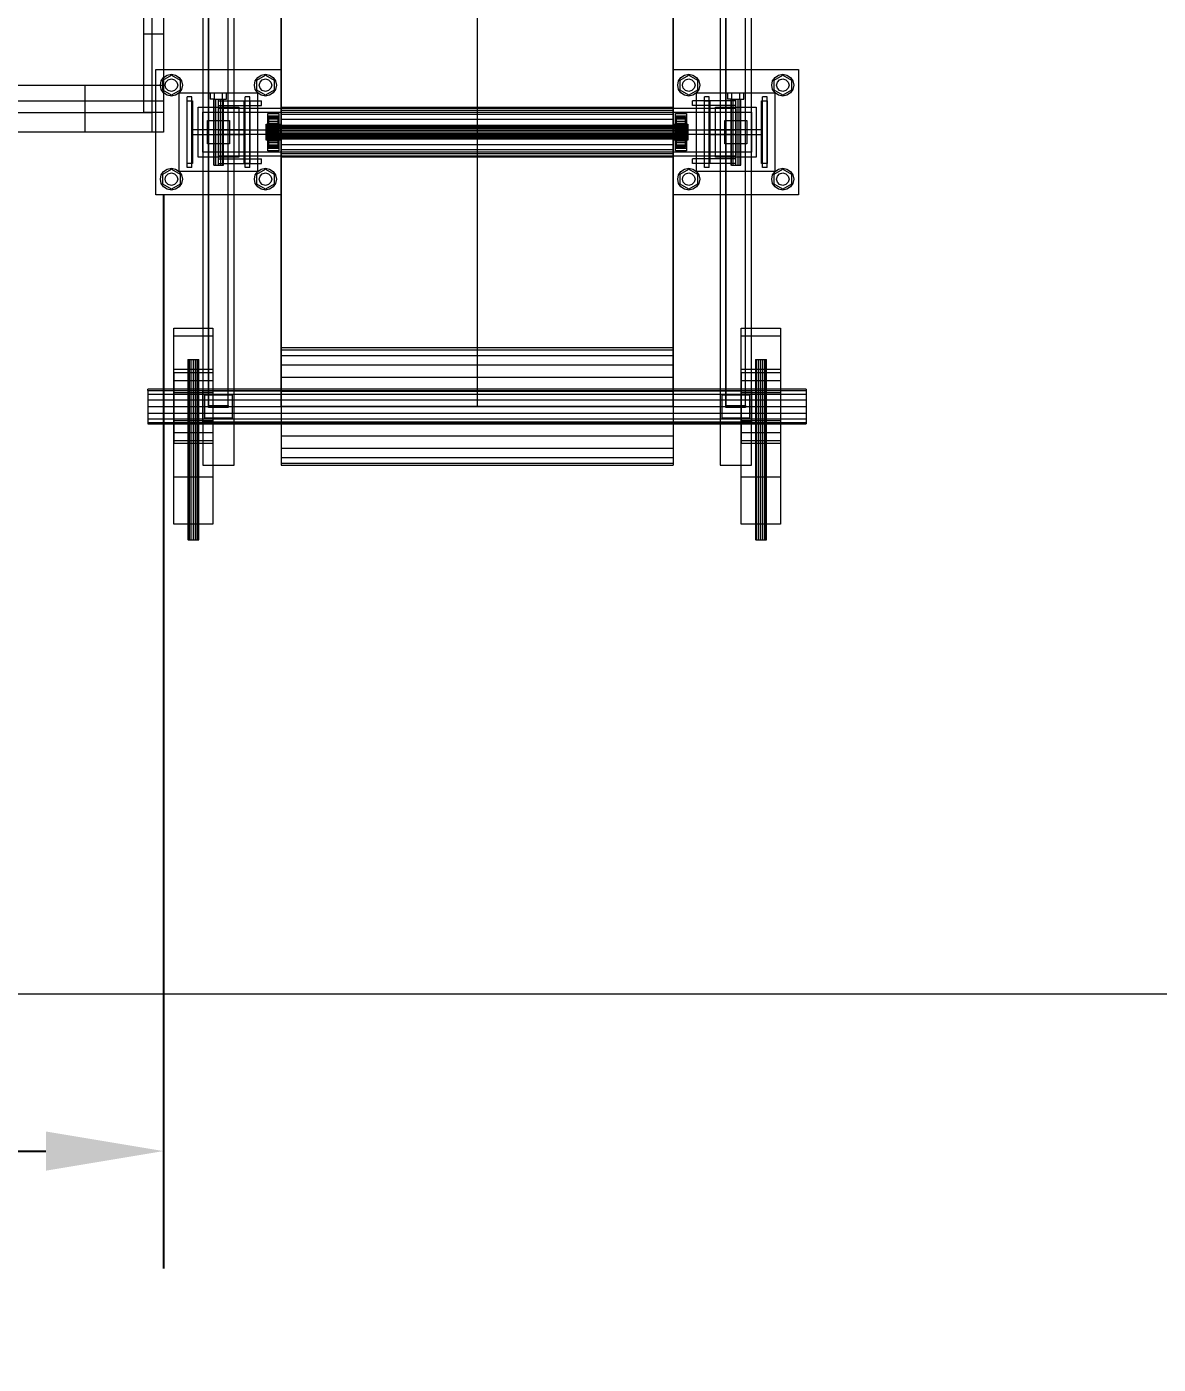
# Model space of a CAD drawing. Header units: millimetres. Extents: x -191664 to 191490, y -197311 to 10263.
# Drawn here: x 57543 to 58986, y -20972 to -19266 of the extents above; entities that cross this region are included whole.
import ezdxf

# ---------------------------------------------------------------- set-up
doc = ezdxf.new("R2010")
doc.units = ezdxf.units.MM
for name, color, linetype, lineweight in [('ACCESOS_PROPUESTOS', 30, 'Continuous', 0), ('COTAS_INSTALACION_P', 30, 'Continuous', 0), ('COTAS_O', 1, 'Continuous', 0), ('superior_C04', 7, 'Continuous', 0), ('superior_secador', 7, 'Continuous', 0)]:
    doc.layers.add(name, color=color, linetype=linetype, lineweight=lineweight)
doc.dimstyles.new('PLANTA_100', dxfattribs={"dimtxt": 250, "dimasz": 150, "dimexe": 150, "dimexo": 80, "dimgap": 100, "dimtad": 1, "dimtih": 1, "dimtoh": 1, "dimdec": 1, "dimdsep": 46, "dimcen": 0.09, "dimclrd": 1, "dimclre": 1, "dimclrt": 1, "dimadec": 0, "dimazin": 0, "dimtfac": 1, "dimtdec": 4, "dimtofl": 0, "dimtmove": 0, "dimatfit": 3, "dimfxl": 1, "dimtolj": 1, "dimtzin": 0, "dimarcsym": 0})

# ---------------------------------------------------------------- blocks, each defined once
blk = doc.blocks.new('*D5')
at = {"layer": 'COTAS_INSTALACION_P', "color": 1, "lineweight": -2, "transparency": 16777216}
for p, q in [((-1000, -18080), (-1000, -25850)), ((60117.1, -18080), (60117.1, -25850)), ((-850, -25700), (59967.1, -25700))]:
    blk.add_line(p, q, dxfattribs=at)
at = {"layer": 'COTAS_INSTALACION_P', "color": 1, "transparency": 16777216}
for points in [[(-850, -25675), (-850, -25725), (-1000, -25700)], [(59967.1, -25675), (59967.1, -25725), (60117.1, -25700)]]:
    blk.add_solid(points, dxfattribs=at)
at = {"layer": 'Defpoints', "color": 0, "transparency": 16777216}
for p in [(-1000, -18000), (60117.1, -18000), (60117.1, -25700)]:
    blk.add_point(p, dxfattribs=at)
blk = doc.blocks.new('*D39')
at = {"layer": 'COTAS_O', "color": 1, "lineweight": -2, "transparency": 16777216}
for p, q in [((37717.1, -19480), (37717.1, -20850)), ((57717.1, -19480), (57717.1, -20850)), ((37867.1, -20700), (57567.1, -20700))]:
    blk.add_line(p, q, dxfattribs=at)
at = {"layer": 'COTAS_O', "color": 1, "transparency": 16777216}
for points in [[(37867.1, -20675), (37867.1, -20725), (37717.1, -20700)], [(57567.1, -20675), (57567.1, -20725), (57717.1, -20700)]]:
    blk.add_solid(points, dxfattribs=at)
at = {"layer": 'Defpoints', "color": 0, "transparency": 16777216}
for p in [(37717.1, -19400), (57717.1, -19400), (57717.1, -20700)]:
    blk.add_point(p, dxfattribs=at)

msp = doc.modelspace()

# ---------------------------------------------------------------- linework, layer by layer
at = {"layer": 'ACCESOS_PROPUESTOS'}
msp.add_line((60117.12, -20500), (-1000, -20500), dxfattribs=at)
at = {"layer": 'superior_C04', "color": 251, "true_color": 0x586d65}
for p, q in [((57867.12, -19750), (57867.12, -15400)), ((58367.12, -15400), (58367.12, -19750)), ((58367.12, -19750), (57867.12, -19750))]:
    msp.add_line(p, q, dxfattribs=at)
at = {"layer": 'superior_C04', "color": 139, "true_color": 0x345e4e}
for p, q in [((57867.12, -18420), (57867.12, -19400)), ((58117.12, -18420), (58117.12, -19400)), ((58367.12, -19400), (58367.12, -18420)), ((58117.12, -19400), (57867.12, -19400)), ((57867.12, -19400), (57867.12, -19750)), ((58367.12, -19400), (58117.12, -19400)), ((58117.12, -19400), (58117.12, -19750)), ((58367.12, -19750), (58367.12, -19400)), ((57867.12, -19750), (58117.12, -19750)), ((58117.12, -19750), (58367.12, -19750))]:
    msp.add_line(p, q, dxfattribs=at)
at = {"layer": 'superior_C04', "color": 139, "true_color": 0x354b57}
for p, q in [((57774.62, -19748.88), (57774.62, -18548.88)), ((57799.62, -19748.88), (57799.62, -18548.88)), ((58434.62, -19748.88), (58434.62, -18548.88)), ((58459.62, -19748.88), (58459.62, -18548.88)), ((57767.12, -18550), (57767.12, -19750)), ((57774.62, -18551.12), (57774.62, -19751.12)), ((57799.62, -19751.12), (57799.62, -18551.12)), ((57807.12, -19750), (57807.12, -18550)), ((58427.12, -18550), (58427.12, -19750)), ((58434.62, -18551.12), (58434.62, -19751.12)), ((58459.62, -19751.12), (58459.62, -18551.12)), ((58467.12, -19750), (58467.12, -18550)), ((57747.12, -19440), (57747.12, -19360)), ((57747.12, -19360), (57754.12, -19360)), ((57754.12, -19360), (57754.12, -19440)), ((57761.12, -19432), (57761.12, -19368)), ((57761.12, -19368), (57813.12, -19368)), ((57813.12, -19368), (57813.12, -19432)), ((57820.12, -19440), (57820.12, -19360)), ((57820.12, -19360), (57827.12, -19360)), ((57827.12, -19360), (57827.12, -19440)), ((58407.12, -19440), (58407.12, -19360)), ((58407.12, -19360), (58414.12, -19360)), ((58414.12, -19360), (58414.12, -19440)), ((58421.12, -19432), (58421.12, -19368)), ((58421.12, -19368), (58473.12, -19368)), ((58473.12, -19368), (58473.12, -19432)), ((58480.12, -19440), (58480.12, -19360)), ((58480.12, -19360), (58487.12, -19360)), ((58487.12, -19360), (58487.12, -19440)), ((57767.12, -19425.4), (57767.12, -19374.6)), ((57767.12, -19374.6), (58467.12, -19374.6)), ((57773.12, -19415), (57773.12, -19385)), ((57773.12, -19385), (57801.12, -19385)), ((57787.12, -19370), (57787.12, -19430)), ((58447.12, -19370), (57787.12, -19370)), ((57801.12, -19385), (57801.12, -19415)), ((57850.12, -19424), (57850.12, -19376)), ((57850.12, -19376), (57864.12, -19376)), ((57850.12, -19389), (57850.12, -19379)), ((57850.12, -19379), (57864.12, -19379)), ((57864.12, -19376), (57864.12, -19424)), ((57864.12, -19379), (57864.12, -19389)), ((58370.12, -19424), (58370.12, -19376)), ((58370.12, -19376), (58384.12, -19376)), ((58370.12, -19389), (58370.12, -19379)), ((58370.12, -19379), (58384.12, -19379)), ((58384.12, -19376), (58384.12, -19424)), ((58384.12, -19379), (58384.12, -19389)), ((58433.12, -19415), (58433.12, -19385)), ((58433.12, -19385), (58461.12, -19385)), ((58447.12, -19370), (58447.12, -19430)), ((58461.12, -19385), (58461.12, -19415)), ((58467.12, -19374.6), (58467.12, -19425.4)), ((57754.12, -19403.5), (57754.12, -19396.5)), ((57754.12, -19396.5), (57820.12, -19396.5)), ((57787.12, -19397.5), (57787.12, -19402.5)), ((58447.12, -19397.5), (57787.12, -19397.5)), ((57787.12, -19402.5), (58447.12, -19402.5)), ((57820.12, -19396.5), (57820.12, -19403.5)), ((57848.12, -19390), (57866.12, -19390)), ((57848.12, -19410), (57848.12, -19390)), ((57864.12, -19389), (57850.12, -19389)), ((57866.12, -19390), (57866.12, -19410)), ((58368.12, -19390), (58386.12, -19390)), ((58368.12, -19410), (58368.12, -19390)), ((58384.12, -19389), (58370.12, -19389)), ((58386.12, -19390), (58386.12, -19410)), ((58414.12, -19403.5), (58414.12, -19396.5)), ((58414.12, -19396.5), (58480.12, -19396.5)), ((58447.12, -19397.5), (58447.12, -19402.5)), ((58480.12, -19396.5), (58480.12, -19403.5)), ((57820.12, -19403.5), (57754.12, -19403.5)), ((57801.12, -19415), (57773.12, -19415)), ((57866.12, -19410), (57848.12, -19410)), ((57850.12, -19421), (57850.12, -19411)), ((57850.12, -19411), (57864.12, -19411)), ((57864.12, -19411), (57864.12, -19421)), ((58386.12, -19410), (58368.12, -19410)), ((58370.12, -19421), (58370.12, -19411)), ((58370.12, -19411), (58384.12, -19411)), ((58384.12, -19411), (58384.12, -19421)), ((58480.12, -19403.5), (58414.12, -19403.5)), ((58461.12, -19415), (58433.12, -19415)), ((57813.12, -19432), (57761.12, -19432)), ((58467.12, -19425.4), (57767.12, -19425.4)), ((57787.12, -19430), (58447.12, -19430)), ((57864.12, -19421), (57850.12, -19421)), ((57864.12, -19424), (57850.12, -19424)), ((58384.12, -19421), (58370.12, -19421)), ((58384.12, -19424), (58370.12, -19424)), ((58473.12, -19432), (58421.12, -19432)), ((57754.12, -19440), (57747.12, -19440)), ((57827.12, -19440), (57820.12, -19440)), ((58414.12, -19440), (58407.12, -19440)), ((58487.12, -19440), (58480.12, -19440)), ((57767.12, -19770), (57767.12, -19730)), ((57767.12, -19730), (58467.12, -19730)), ((57769.62, -19735), (57804.62, -19735)), ((57769.62, -19765), (57769.62, -19735)), ((57804.62, -19735), (57804.62, -19765)), ((58429.62, -19735), (58464.62, -19735)), ((58429.62, -19765), (58429.62, -19735)), ((58464.62, -19735), (58464.62, -19765)), ((58467.12, -19730), (58467.12, -19770)), ((57767.12, -19750), (57807.12, -19750)), ((57767.12, -19750), (57767.12, -19825)), ((57774.62, -19751.12), (57774.62, -19748.88)), ((57774.62, -19748.88), (57799.62, -19748.88)), ((57799.62, -19751.12), (57774.62, -19751.12)), ((57799.62, -19748.88), (57799.62, -19751.12)), ((57807.12, -19825), (57807.12, -19750)), ((58427.12, -19750), (58467.12, -19750)), ((58427.12, -19750), (58427.12, -19825)), ((58434.62, -19751.12), (58434.62, -19748.88)), ((58434.62, -19748.88), (58459.62, -19748.88)), ((58459.62, -19751.12), (58434.62, -19751.12)), ((58459.62, -19748.88), (58459.62, -19751.12)), ((58467.12, -19825), (58467.12, -19750)), ((58467.12, -19770), (57767.12, -19770)), ((57804.62, -19765), (57769.62, -19765)), ((58464.62, -19765), (58429.62, -19765)), ((57767.12, -19825), (57807.12, -19825)), ((58427.12, -19825), (58467.12, -19825))]:
    msp.add_line(p, q, dxfattribs=at)
at = {"layer": 'superior_C04', "color": 251, "true_color": 0x4e626d}
for p, q in [((57707.12, -19480), (57707.12, -19320)), ((57707.12, -19320), (57867.12, -19320)), ((57867.12, -19320), (57867.12, -19480)), ((58367.12, -19480), (58367.12, -19320)), ((58367.12, -19320), (58527.12, -19320)), ((58527.12, -19320), (58527.12, -19480)), ((57737.12, -19450), (57737.12, -19350)), ((57737.12, -19350), (57837.12, -19350)), ((57837.12, -19350), (57837.12, -19450)), ((58397.12, -19450), (58397.12, -19350)), ((58397.12, -19350), (58497.12, -19350)), ((58497.12, -19350), (58497.12, -19450)), ((57747.12, -19445), (57747.12, -19355)), ((57753.12, -19355), (57747.12, -19355)), ((57753.12, -19445), (57753.12, -19355)), ((57787.12, -19360), (57842.12, -19360)), ((57787.12, -19366), (57787.12, -19360)), ((57787.12, -19366), (57842.12, -19366)), ((57821.12, -19445), (57821.12, -19355)), ((57827.12, -19355), (57821.12, -19355)), ((57827.12, -19445), (57827.12, -19355)), ((57842.12, -19366), (57842.12, -19360)), ((58447.12, -19360), (58392.12, -19360)), ((58392.12, -19366), (58392.12, -19360)), ((58447.12, -19366), (58392.12, -19366)), ((58407.12, -19445), (58407.12, -19355)), ((58413.12, -19355), (58407.12, -19355)), ((58413.12, -19445), (58413.12, -19355)), ((58447.12, -19366), (58447.12, -19360)), ((58481.12, -19445), (58481.12, -19355)), ((58487.12, -19355), (58481.12, -19355)), ((58487.12, -19445), (58487.12, -19355)), ((57787.12, -19434), (57842.12, -19434)), ((57787.12, -19440), (57787.12, -19434)), ((57842.12, -19440), (57842.12, -19434)), ((58447.12, -19434), (58392.12, -19434)), ((58392.12, -19440), (58392.12, -19434)), ((58447.12, -19440), (58447.12, -19434)), ((57837.12, -19450), (57737.12, -19450)), ((57753.12, -19445), (57747.12, -19445)), ((57787.12, -19440), (57842.12, -19440)), ((57827.12, -19445), (57821.12, -19445)), ((58447.12, -19440), (58392.12, -19440)), ((58497.12, -19450), (58397.12, -19450)), ((58413.12, -19445), (58407.12, -19445)), ((58487.12, -19445), (58481.12, -19445)), ((57867.12, -19480), (57707.12, -19480)), ((58527.12, -19480), (58367.12, -19480))]:
    msp.add_line(p, q, dxfattribs=at)
at = {"layer": 'superior_C04', "color": 9, "true_color": 0xaebcc4}
for p, q in [((57713.12, -19340), (57714.18, -19334.64)), ((57714.18, -19334.64), (57717.22, -19330.1)), ((57716.03, -19333.6), (57727.12, -19327.2)), ((57716.03, -19346.4), (57716.03, -19333.6)), ((57717.22, -19330.1), (57721.76, -19327.07)), ((57720.19, -19336), (57723.12, -19333.07)), ((57721.76, -19327.07), (57727.12, -19326)), ((57723.12, -19333.07), (57727.12, -19332)), ((57727.12, -19326), (57732.47, -19327.07)), ((57727.12, -19327.2), (57738.2, -19333.6)), ((57727.12, -19332), (57731.12, -19333.07)), ((57731.12, -19333.07), (57734.04, -19336)), ((57732.47, -19327.07), (57737.02, -19330.1)), ((57737.02, -19330.1), (57740.05, -19334.64)), ((57738.2, -19333.6), (57738.2, -19346.4)), ((57740.05, -19334.64), (57741.12, -19340)), ((57833.12, -19340), (57834.18, -19334.64)), ((57834.18, -19334.64), (57837.22, -19330.1)), ((57836.03, -19333.6), (57847.12, -19327.2)), ((57836.03, -19346.4), (57836.03, -19333.6)), ((57837.22, -19330.1), (57841.76, -19327.07)), ((57840.19, -19336), (57843.12, -19333.07)), ((57841.76, -19327.07), (57847.12, -19326)), ((57843.12, -19333.07), (57847.12, -19332)), ((57847.12, -19326), (57852.47, -19327.07)), ((57847.12, -19327.2), (57858.2, -19333.6)), ((57847.12, -19332), (57851.12, -19333.07)), ((57851.12, -19333.07), (57854.04, -19336)), ((57852.47, -19327.07), (57857.02, -19330.1)), ((57857.02, -19330.1), (57860.05, -19334.64)), ((57858.2, -19333.6), (57858.2, -19346.4)), ((57860.05, -19334.64), (57861.12, -19340)), ((58373.12, -19340), (58374.18, -19334.64)), ((58374.18, -19334.64), (58377.22, -19330.1)), ((58376.03, -19333.6), (58387.12, -19327.2)), ((58376.03, -19346.4), (58376.03, -19333.6)), ((58377.22, -19330.1), (58381.76, -19327.07)), ((58380.19, -19336), (58383.12, -19333.07)), ((58381.76, -19327.07), (58387.12, -19326)), ((58383.12, -19333.07), (58387.12, -19332)), ((58387.12, -19326), (58392.47, -19327.07)), ((58387.12, -19327.2), (58398.2, -19333.6)), ((58387.12, -19332), (58391.12, -19333.07)), ((58391.12, -19333.07), (58394.04, -19336)), ((58392.47, -19327.07), (58397.02, -19330.1)), ((58397.02, -19330.1), (58400.05, -19334.64)), ((58398.2, -19333.6), (58398.2, -19346.4)), ((58400.05, -19334.64), (58401.12, -19340)), ((58493.12, -19340), (58494.18, -19334.64)), ((58494.18, -19334.64), (58497.22, -19330.1)), ((58496.03, -19333.6), (58507.12, -19327.2)), ((58496.03, -19346.4), (58496.03, -19333.6)), ((58497.22, -19330.1), (58501.76, -19327.07)), ((58500.19, -19336), (58503.12, -19333.07)), ((58501.76, -19327.07), (58507.12, -19326)), ((58503.12, -19333.07), (58507.12, -19332)), ((58507.12, -19326), (58512.47, -19327.07)), ((58507.12, -19327.2), (58518.2, -19333.6)), ((58507.12, -19332), (58511.12, -19333.07)), ((58511.12, -19333.07), (58514.04, -19336)), ((58512.47, -19327.07), (58517.02, -19330.1)), ((58517.02, -19330.1), (58520.05, -19334.64)), ((58518.2, -19333.6), (58518.2, -19346.4)), ((58520.05, -19334.64), (58521.12, -19340)), ((57714.18, -19345.36), (57713.12, -19340)), ((57717.22, -19349.9), (57714.18, -19345.36)), ((57727.12, -19352.8), (57716.03, -19346.4)), ((57721.76, -19352.93), (57717.22, -19349.9)), ((57719.12, -19340), (57720.19, -19336)), ((57720.19, -19344), (57719.12, -19340)), ((57723.12, -19346.93), (57720.19, -19344)), ((57727.12, -19348), (57723.12, -19346.93)), ((57738.2, -19346.4), (57727.12, -19352.8)), ((57731.12, -19346.93), (57727.12, -19348)), ((57734.04, -19344), (57731.12, -19346.93)), ((57737.02, -19349.9), (57732.47, -19352.93)), ((57734.04, -19336), (57735.12, -19340)), ((57735.12, -19340), (57734.04, -19344)), ((57740.05, -19345.36), (57737.02, -19349.9)), ((57741.12, -19340), (57740.05, -19345.36)), ((57776.72, -19350), (57781.92, -19350)), ((57776.72, -19350), (57776.72, -19358)), ((57781.92, -19350), (57792.32, -19350)), ((57781.92, -19358), (57781.92, -19350)), ((57792.32, -19350), (57797.52, -19350)), ((57792.32, -19358), (57792.32, -19350)), ((57797.52, -19358), (57797.52, -19350)), ((57834.18, -19345.36), (57833.12, -19340)), ((57837.22, -19349.9), (57834.18, -19345.36)), ((57847.12, -19352.8), (57836.03, -19346.4)), ((57841.76, -19352.93), (57837.22, -19349.9)), ((57839.12, -19340), (57840.19, -19336)), ((57840.19, -19344), (57839.12, -19340)), ((57843.12, -19346.93), (57840.19, -19344)), ((57847.12, -19348), (57843.12, -19346.93)), ((57858.2, -19346.4), (57847.12, -19352.8)), ((57851.12, -19346.93), (57847.12, -19348)), ((57854.04, -19344), (57851.12, -19346.93)), ((57857.02, -19349.9), (57852.47, -19352.93)), ((57854.04, -19336), (57855.12, -19340)), ((57855.12, -19340), (57854.04, -19344)), ((57860.05, -19345.36), (57857.02, -19349.9)), ((57861.12, -19340), (57860.05, -19345.36)), ((58374.18, -19345.36), (58373.12, -19340)), ((58377.22, -19349.9), (58374.18, -19345.36)), ((58387.12, -19352.8), (58376.03, -19346.4)), ((58381.76, -19352.93), (58377.22, -19349.9)), ((58379.12, -19340), (58380.19, -19336)), ((58380.19, -19344), (58379.12, -19340)), ((58383.12, -19346.93), (58380.19, -19344)), ((58387.12, -19348), (58383.12, -19346.93)), ((58398.2, -19346.4), (58387.12, -19352.8)), ((58391.12, -19346.93), (58387.12, -19348)), ((58394.04, -19344), (58391.12, -19346.93)), ((58397.02, -19349.9), (58392.47, -19352.93)), ((58394.04, -19336), (58395.12, -19340)), ((58395.12, -19340), (58394.04, -19344)), ((58400.05, -19345.36), (58397.02, -19349.9)), ((58401.12, -19340), (58400.05, -19345.36)), ((58436.72, -19350), (58441.92, -19350)), ((58436.72, -19350), (58436.72, -19358)), ((58441.92, -19350), (58452.32, -19350)), ((58441.92, -19358), (58441.92, -19350)), ((58452.32, -19350), (58457.52, -19350)), ((58452.32, -19358), (58452.32, -19350)), ((58457.52, -19358), (58457.52, -19350)), ((58494.18, -19345.36), (58493.12, -19340)), ((58497.22, -19349.9), (58494.18, -19345.36)), ((58507.12, -19352.8), (58496.03, -19346.4)), ((58501.76, -19352.93), (58497.22, -19349.9)), ((58499.12, -19340), (58500.19, -19336)), ((58500.19, -19344), (58499.12, -19340)), ((58503.12, -19346.93), (58500.19, -19344)), ((58507.12, -19348), (58503.12, -19346.93)), ((58518.2, -19346.4), (58507.12, -19352.8)), ((58511.12, -19346.93), (58507.12, -19348)), ((58514.04, -19344), (58511.12, -19346.93)), ((58517.02, -19349.9), (58512.47, -19352.93)), ((58514.04, -19336), (58515.12, -19340)), ((58515.12, -19340), (58514.04, -19344)), ((58520.05, -19345.36), (58517.02, -19349.9)), ((58521.12, -19340), (58520.05, -19345.36)), ((57727.12, -19354), (57721.76, -19352.93)), ((57732.47, -19352.93), (57727.12, -19354)), ((57781.92, -19358), (57776.72, -19358)), ((57780.72, -19358), (57781.57, -19358)), ((57780.72, -19358), (57780.72, -19442)), ((57781.57, -19358), (57783.92, -19358)), ((57781.57, -19442), (57781.57, -19358)), ((57781.92, -19358), (57792.32, -19358)), ((57783.92, -19358), (57787.12, -19358)), ((57783.92, -19442), (57783.92, -19358)), ((57787.12, -19358), (57790.32, -19358)), ((57787.12, -19442), (57787.12, -19358)), ((57790.32, -19358), (57792.66, -19358)), ((57790.32, -19442), (57790.32, -19358)), ((57792.32, -19358), (57797.52, -19358)), ((57792.66, -19358), (57793.52, -19358)), ((57792.66, -19442), (57792.66, -19358)), ((57793.52, -19442), (57793.52, -19358)), ((57847.12, -19354), (57841.76, -19352.93)), ((57852.47, -19352.93), (57847.12, -19354)), ((58387.12, -19354), (58381.76, -19352.93)), ((58392.47, -19352.93), (58387.12, -19354)), ((58441.92, -19358), (58436.72, -19358)), ((58440.72, -19358), (58441.57, -19358)), ((58440.72, -19358), (58440.72, -19442)), ((58441.57, -19358), (58443.92, -19358)), ((58441.57, -19442), (58441.57, -19358)), ((58441.92, -19358), (58452.32, -19358)), ((58443.92, -19358), (58447.12, -19358)), ((58443.92, -19442), (58443.92, -19358)), ((58447.12, -19358), (58450.32, -19358)), ((58447.12, -19442), (58447.12, -19358)), ((58450.32, -19358), (58452.66, -19358)), ((58450.32, -19442), (58450.32, -19358)), ((58452.32, -19358), (58457.52, -19358)), ((58452.66, -19358), (58453.52, -19358)), ((58452.66, -19442), (58452.66, -19358)), ((58453.52, -19442), (58453.52, -19358)), ((58507.12, -19354), (58501.76, -19352.93)), ((58512.47, -19352.93), (58507.12, -19354)), ((57714.18, -19454.64), (57717.22, -19450.1)), ((57716.03, -19453.6), (57727.12, -19447.2)), ((57716.03, -19466.4), (57716.03, -19453.6)), ((57717.22, -19450.1), (57721.76, -19447.07)), ((57720.19, -19456), (57723.12, -19453.07)), ((57721.76, -19447.07), (57727.12, -19446)), ((57723.12, -19453.07), (57727.12, -19452)), ((57727.12, -19446), (57732.47, -19447.07)), ((57727.12, -19447.2), (57738.2, -19453.6)), ((57727.12, -19452), (57731.12, -19453.07)), ((57731.12, -19453.07), (57734.04, -19456)), ((57732.47, -19447.07), (57737.02, -19450.1)), ((57737.02, -19450.1), (57740.05, -19454.64)), ((57738.2, -19453.6), (57738.2, -19466.4)), ((57781.57, -19442), (57780.72, -19442)), ((57781.57, -19442), (57783.92, -19442)), ((57783.92, -19442), (57787.12, -19442)), ((57787.12, -19442), (57790.32, -19442)), ((57790.32, -19442), (57792.66, -19442)), ((57792.66, -19442), (57793.52, -19442)), ((57834.18, -19454.64), (57837.22, -19450.1)), ((57836.03, -19453.6), (57847.12, -19447.2)), ((57836.03, -19466.4), (57836.03, -19453.6)), ((57837.22, -19450.1), (57841.76, -19447.07)), ((57840.19, -19456), (57843.12, -19453.07)), ((57841.76, -19447.07), (57847.12, -19446)), ((57843.12, -19453.07), (57847.12, -19452)), ((57847.12, -19446), (57852.47, -19447.07)), ((57847.12, -19447.2), (57858.2, -19453.6)), ((57847.12, -19452), (57851.12, -19453.07)), ((57851.12, -19453.07), (57854.04, -19456)), ((57852.47, -19447.07), (57857.02, -19450.1)), ((57857.02, -19450.1), (57860.05, -19454.64)), ((57858.2, -19453.6), (57858.2, -19466.4)), ((58374.18, -19454.64), (58377.22, -19450.1)), ((58376.03, -19453.6), (58387.12, -19447.2)), ((58376.03, -19466.4), (58376.03, -19453.6)), ((58377.22, -19450.1), (58381.76, -19447.07)), ((58380.19, -19456), (58383.12, -19453.07)), ((58381.76, -19447.07), (58387.12, -19446)), ((58383.12, -19453.07), (58387.12, -19452)), ((58387.12, -19446), (58392.47, -19447.07)), ((58387.12, -19447.2), (58398.2, -19453.6)), ((58387.12, -19452), (58391.12, -19453.07)), ((58391.12, -19453.07), (58394.04, -19456)), ((58392.47, -19447.07), (58397.02, -19450.1)), ((58397.02, -19450.1), (58400.05, -19454.64)), ((58398.2, -19453.6), (58398.2, -19466.4)), ((58441.57, -19442), (58440.72, -19442)), ((58441.57, -19442), (58443.92, -19442)), ((58443.92, -19442), (58447.12, -19442)), ((58447.12, -19442), (58450.32, -19442)), ((58450.32, -19442), (58452.66, -19442)), ((58452.66, -19442), (58453.52, -19442)), ((58494.18, -19454.64), (58497.22, -19450.1)), ((58496.03, -19453.6), (58507.12, -19447.2)), ((58496.03, -19466.4), (58496.03, -19453.6)), ((58497.22, -19450.1), (58501.76, -19447.07)), ((58500.19, -19456), (58503.12, -19453.07)), ((58501.76, -19447.07), (58507.12, -19446)), ((58503.12, -19453.07), (58507.12, -19452)), ((58507.12, -19446), (58512.47, -19447.07)), ((58507.12, -19447.2), (58518.2, -19453.6)), ((58507.12, -19452), (58511.12, -19453.07)), ((58511.12, -19453.07), (58514.04, -19456)), ((58512.47, -19447.07), (58517.02, -19450.1)), ((58517.02, -19450.1), (58520.05, -19454.64)), ((58518.2, -19453.6), (58518.2, -19466.4)), ((57713.12, -19460), (57714.18, -19454.64)), ((57714.18, -19465.36), (57713.12, -19460)), ((57717.22, -19469.9), (57714.18, -19465.36)), ((57727.12, -19472.8), (57716.03, -19466.4)), ((57721.76, -19472.93), (57717.22, -19469.9)), ((57719.12, -19460), (57720.19, -19456)), ((57720.19, -19464), (57719.12, -19460)), ((57723.12, -19466.93), (57720.19, -19464)), ((57727.12, -19468), (57723.12, -19466.93)), ((57738.2, -19466.4), (57727.12, -19472.8)), ((57731.12, -19466.93), (57727.12, -19468)), ((57734.04, -19464), (57731.12, -19466.93)), ((57737.02, -19469.9), (57732.47, -19472.93)), ((57734.04, -19456), (57735.12, -19460)), ((57735.12, -19460), (57734.04, -19464)), ((57740.05, -19465.36), (57737.02, -19469.9)), ((57740.05, -19454.64), (57741.12, -19460)), ((57741.12, -19460), (57740.05, -19465.36)), ((57833.12, -19460), (57834.18, -19454.64)), ((57834.18, -19465.36), (57833.12, -19460)), ((57837.22, -19469.9), (57834.18, -19465.36)), ((57847.12, -19472.8), (57836.03, -19466.4)), ((57841.76, -19472.93), (57837.22, -19469.9)), ((57839.12, -19460), (57840.19, -19456)), ((57840.19, -19464), (57839.12, -19460)), ((57843.12, -19466.93), (57840.19, -19464)), ((57847.12, -19468), (57843.12, -19466.93)), ((57858.2, -19466.4), (57847.12, -19472.8)), ((57851.12, -19466.93), (57847.12, -19468)), ((57854.04, -19464), (57851.12, -19466.93)), ((57857.02, -19469.9), (57852.47, -19472.93)), ((57854.04, -19456), (57855.12, -19460)), ((57855.12, -19460), (57854.04, -19464)), ((57860.05, -19465.36), (57857.02, -19469.9)), ((57860.05, -19454.64), (57861.12, -19460)), ((57861.12, -19460), (57860.05, -19465.36)), ((58373.12, -19460), (58374.18, -19454.64)), ((58374.18, -19465.36), (58373.12, -19460)), ((58377.22, -19469.9), (58374.18, -19465.36)), ((58387.12, -19472.8), (58376.03, -19466.4)), ((58381.76, -19472.93), (58377.22, -19469.9)), ((58379.12, -19460), (58380.19, -19456)), ((58380.19, -19464), (58379.12, -19460)), ((58383.12, -19466.93), (58380.19, -19464)), ((58387.12, -19468), (58383.12, -19466.93)), ((58398.2, -19466.4), (58387.12, -19472.8)), ((58391.12, -19466.93), (58387.12, -19468)), ((58394.04, -19464), (58391.12, -19466.93)), ((58397.02, -19469.9), (58392.47, -19472.93)), ((58394.04, -19456), (58395.12, -19460)), ((58395.12, -19460), (58394.04, -19464)), ((58400.05, -19465.36), (58397.02, -19469.9)), ((58400.05, -19454.64), (58401.12, -19460)), ((58401.12, -19460), (58400.05, -19465.36)), ((58493.12, -19460), (58494.18, -19454.64)), ((58494.18, -19465.36), (58493.12, -19460)), ((58497.22, -19469.9), (58494.18, -19465.36)), ((58507.12, -19472.8), (58496.03, -19466.4)), ((58501.76, -19472.93), (58497.22, -19469.9)), ((58499.12, -19460), (58500.19, -19456)), ((58500.19, -19464), (58499.12, -19460)), ((58503.12, -19466.93), (58500.19, -19464)), ((58507.12, -19468), (58503.12, -19466.93)), ((58518.2, -19466.4), (58507.12, -19472.8)), ((58511.12, -19466.93), (58507.12, -19468)), ((58514.04, -19464), (58511.12, -19466.93)), ((58517.02, -19469.9), (58512.47, -19472.93)), ((58514.04, -19456), (58515.12, -19460)), ((58515.12, -19460), (58514.04, -19464)), ((58520.05, -19465.36), (58517.02, -19469.9)), ((58520.05, -19454.64), (58521.12, -19460)), ((58521.12, -19460), (58520.05, -19465.36)), ((57727.12, -19474), (57721.76, -19472.93)), ((57732.47, -19472.93), (57727.12, -19474)), ((57847.12, -19474), (57841.76, -19472.93)), ((57852.47, -19472.93), (57847.12, -19474)), ((58387.12, -19474), (58381.76, -19472.93)), ((58392.47, -19472.93), (58387.12, -19474)), ((58507.12, -19474), (58501.76, -19472.93)), ((58512.47, -19472.93), (58507.12, -19474))]:
    msp.add_line(p, q, dxfattribs=at)
at = {"layer": 'superior_C04', "color": 252, "true_color": 0x83939a}
for p, q in [((57867.12, -19368), (57867.12, -19369.09)), ((57867.12, -19368), (58367.12, -19368)), ((58367.12, -19369.09), (58367.12, -19368)), ((57867.12, -19369.09), (57867.12, -19372.29)), ((58367.12, -19369.09), (57867.12, -19369.09)), ((57867.12, -19372.29), (57867.12, -19377.37)), ((58367.12, -19372.29), (57867.12, -19372.29)), ((57867.12, -19377.37), (57867.12, -19384)), ((58367.12, -19377.37), (57867.12, -19377.37)), ((57867.12, -19384), (57867.12, -19391.72)), ((58367.12, -19384), (57867.12, -19384)), ((58367.12, -19369.09), (58367.12, -19372.29)), ((58367.12, -19372.29), (58367.12, -19377.37)), ((58367.12, -19377.37), (58367.12, -19384)), ((58367.12, -19384), (58367.12, -19391.72)), ((57867.12, -19391.72), (57867.12, -19400)), ((58367.12, -19391.72), (57867.12, -19391.72)), ((57867.12, -19400), (57867.12, -19408.28)), ((58367.12, -19400), (57867.12, -19400)), ((58367.12, -19391.72), (58367.12, -19400)), ((58367.12, -19400), (58367.12, -19408.28)), ((57867.12, -19408.28), (57867.12, -19416)), ((58367.12, -19408.28), (57867.12, -19408.28)), ((57867.12, -19416), (57867.12, -19422.63)), ((58367.12, -19416), (57867.12, -19416)), ((58367.12, -19408.28), (58367.12, -19416)), ((58367.12, -19416), (58367.12, -19422.63)), ((57867.12, -19422.63), (57867.12, -19427.71)), ((58367.12, -19422.63), (57867.12, -19422.63)), ((57867.12, -19427.71), (57867.12, -19430.91)), ((58367.12, -19427.71), (57867.12, -19427.71)), ((57867.12, -19430.91), (57867.12, -19432)), ((58367.12, -19430.91), (57867.12, -19430.91)), ((58367.12, -19432), (57867.12, -19432)), ((58367.12, -19422.63), (58367.12, -19427.71)), ((58367.12, -19427.71), (58367.12, -19430.91)), ((58367.12, -19430.91), (58367.12, -19432))]:
    msp.add_line(p, q, dxfattribs=at)
at = {"layer": 'superior_C04', "color": 155, "true_color": 0x617580}
for p, q in [((57851.12, -19391), (57851.12, -19381)), ((57851.12, -19381), (57851.12, -19381.65)), ((57851.12, -19381), (57863.12, -19381)), ((57851.12, -19381.65), (57851.12, -19391.31)), ((57863.12, -19381.65), (57851.12, -19381.65)), ((57851.12, -19381.65), (57851.12, -19383.55)), ((57851.12, -19383.55), (57851.12, -19392.21)), ((57863.12, -19383.55), (57851.12, -19383.55)), ((57851.12, -19383.55), (57851.12, -19386.56)), ((57863.12, -19381.65), (57863.12, -19381)), ((57863.12, -19381), (57863.12, -19391)), ((57863.12, -19391.31), (57863.12, -19381.65)), ((57863.12, -19383.55), (57863.12, -19381.65)), ((57863.12, -19392.21), (57863.12, -19383.55)), ((57863.12, -19386.56), (57863.12, -19383.55)), ((58371.12, -19391), (58371.12, -19381)), ((58371.12, -19381), (58371.12, -19381.65)), ((58371.12, -19381), (58383.12, -19381)), ((58371.12, -19381.65), (58371.12, -19391.31)), ((58383.12, -19381.65), (58371.12, -19381.65)), ((58371.12, -19381.65), (58371.12, -19383.55)), ((58371.12, -19383.55), (58371.12, -19392.21)), ((58383.12, -19383.55), (58371.12, -19383.55)), ((58371.12, -19383.55), (58371.12, -19386.56)), ((58383.12, -19381.65), (58383.12, -19381)), ((58383.12, -19381), (58383.12, -19391)), ((58383.12, -19391.31), (58383.12, -19381.65)), ((58383.12, -19383.55), (58383.12, -19381.65)), ((58383.12, -19392.21), (58383.12, -19383.55)), ((58383.12, -19386.56), (58383.12, -19383.55)), ((57851.12, -19386.56), (57851.12, -19393.64)), ((57863.12, -19386.56), (57851.12, -19386.56)), ((57851.12, -19386.56), (57851.12, -19390.5)), ((57851.12, -19390.5), (57851.12, -19395.5)), ((57863.12, -19390.5), (57851.12, -19390.5)), ((57851.12, -19390.5), (57851.12, -19395.08)), ((57851.12, -19391.31), (57851.12, -19391)), ((57863.12, -19391), (57851.12, -19391)), ((57851.12, -19391.31), (57863.12, -19391.31)), ((57851.12, -19392.21), (57851.12, -19391.31)), ((57851.12, -19392.21), (57863.12, -19392.21)), ((57851.12, -19393.64), (57851.12, -19392.21)), ((57851.12, -19393.64), (57863.12, -19393.64)), ((57851.12, -19395.5), (57851.12, -19393.64)), ((57851.12, -19395.08), (57851.12, -19397.67)), ((57863.12, -19395.08), (57851.12, -19395.08)), ((57851.12, -19395.08), (57851.12, -19400)), ((57851.12, -19395.5), (57863.12, -19395.5)), ((57851.12, -19397.67), (57851.12, -19395.5)), ((57851.12, -19397.67), (57863.12, -19397.67)), ((57851.12, -19400), (57851.12, -19397.67)), ((57851.12, -19400), (57863.12, -19400)), ((57851.12, -19400), (57851.12, -19404.92)), ((57851.12, -19402.33), (57851.12, -19400)), ((57851.12, -19404.92), (57851.12, -19402.33)), ((57851.12, -19402.33), (57863.12, -19402.33)), ((57851.12, -19404.5), (57851.12, -19402.33)), ((57863.12, -19393.64), (57863.12, -19386.56)), ((57863.12, -19390.5), (57863.12, -19386.56)), ((57863.12, -19395.5), (57863.12, -19390.5)), ((57863.12, -19395.08), (57863.12, -19390.5)), ((57863.12, -19391), (57863.12, -19391.31)), ((57863.12, -19391.31), (57863.12, -19392.21)), ((57863.12, -19392.21), (57863.12, -19393.64)), ((57863.12, -19393.64), (57863.12, -19395.5)), ((57863.12, -19397.67), (57863.12, -19395.08)), ((57863.12, -19400), (57863.12, -19395.08)), ((57863.12, -19395.5), (57863.12, -19397.67)), ((57863.12, -19397.67), (57863.12, -19400)), ((57863.12, -19400), (57863.12, -19402.33)), ((57863.12, -19404.92), (57863.12, -19400)), ((57863.12, -19402.33), (57863.12, -19404.92)), ((57863.12, -19402.33), (57863.12, -19404.5)), ((58371.12, -19386.56), (58371.12, -19393.64)), ((58383.12, -19386.56), (58371.12, -19386.56)), ((58371.12, -19386.56), (58371.12, -19390.5)), ((58371.12, -19390.5), (58371.12, -19395.5)), ((58383.12, -19390.5), (58371.12, -19390.5)), ((58371.12, -19390.5), (58371.12, -19395.08)), ((58371.12, -19391.31), (58371.12, -19391)), ((58383.12, -19391), (58371.12, -19391)), ((58371.12, -19391.31), (58383.12, -19391.31)), ((58371.12, -19392.21), (58371.12, -19391.31)), ((58371.12, -19392.21), (58383.12, -19392.21)), ((58371.12, -19393.64), (58371.12, -19392.21)), ((58371.12, -19393.64), (58383.12, -19393.64)), ((58371.12, -19395.5), (58371.12, -19393.64)), ((58371.12, -19395.08), (58371.12, -19397.67)), ((58383.12, -19395.08), (58371.12, -19395.08)), ((58371.12, -19395.08), (58371.12, -19400)), ((58371.12, -19395.5), (58383.12, -19395.5)), ((58371.12, -19397.67), (58371.12, -19395.5)), ((58371.12, -19397.67), (58383.12, -19397.67)), ((58371.12, -19400), (58371.12, -19397.67)), ((58371.12, -19400), (58383.12, -19400)), ((58371.12, -19400), (58371.12, -19404.92)), ((58371.12, -19402.33), (58371.12, -19400)), ((58371.12, -19404.92), (58371.12, -19402.33)), ((58371.12, -19402.33), (58383.12, -19402.33)), ((58371.12, -19404.5), (58371.12, -19402.33)), ((58383.12, -19393.64), (58383.12, -19386.56)), ((58383.12, -19390.5), (58383.12, -19386.56)), ((58383.12, -19395.5), (58383.12, -19390.5)), ((58383.12, -19395.08), (58383.12, -19390.5)), ((58383.12, -19391), (58383.12, -19391.31)), ((58383.12, -19391.31), (58383.12, -19392.21)), ((58383.12, -19392.21), (58383.12, -19393.64)), ((58383.12, -19393.64), (58383.12, -19395.5)), ((58383.12, -19397.67), (58383.12, -19395.08)), ((58383.12, -19400), (58383.12, -19395.08)), ((58383.12, -19395.5), (58383.12, -19397.67)), ((58383.12, -19397.67), (58383.12, -19400)), ((58383.12, -19400), (58383.12, -19402.33)), ((58383.12, -19404.92), (58383.12, -19400)), ((58383.12, -19402.33), (58383.12, -19404.92)), ((58383.12, -19402.33), (58383.12, -19404.5)), ((57851.12, -19409.5), (57851.12, -19404.5)), ((57851.12, -19404.5), (57863.12, -19404.5)), ((57851.12, -19406.36), (57851.12, -19404.5)), ((57863.12, -19404.92), (57851.12, -19404.92)), ((57851.12, -19404.92), (57851.12, -19409.5)), ((57851.12, -19413.44), (57851.12, -19406.36)), ((57851.12, -19406.36), (57863.12, -19406.36)), ((57851.12, -19407.79), (57851.12, -19406.36)), ((57851.12, -19416.45), (57851.12, -19407.79)), ((57851.12, -19407.79), (57863.12, -19407.79)), ((57851.12, -19408.69), (57851.12, -19407.79)), ((57851.12, -19418.35), (57851.12, -19408.69)), ((57851.12, -19408.69), (57863.12, -19408.69)), ((57851.12, -19409), (57851.12, -19408.69)), ((57851.12, -19419), (57851.12, -19409)), ((57851.12, -19409), (57863.12, -19409)), ((57863.12, -19409.5), (57851.12, -19409.5)), ((57851.12, -19409.5), (57851.12, -19413.44)), ((57863.12, -19413.44), (57851.12, -19413.44)), ((57851.12, -19413.44), (57851.12, -19416.45)), ((57863.12, -19416.45), (57851.12, -19416.45)), ((57851.12, -19416.45), (57851.12, -19418.35)), ((57863.12, -19418.35), (57851.12, -19418.35)), ((57851.12, -19418.35), (57851.12, -19419)), ((57863.12, -19419), (57851.12, -19419)), ((57863.12, -19404.5), (57863.12, -19409.5)), ((57863.12, -19404.5), (57863.12, -19406.36)), ((57863.12, -19409.5), (57863.12, -19404.92)), ((57863.12, -19406.36), (57863.12, -19413.44)), ((57863.12, -19406.36), (57863.12, -19407.79)), ((57863.12, -19407.79), (57863.12, -19416.45)), ((57863.12, -19407.79), (57863.12, -19408.69)), ((57863.12, -19408.69), (57863.12, -19418.35)), ((57863.12, -19408.69), (57863.12, -19409)), ((57863.12, -19409), (57863.12, -19419)), ((57863.12, -19413.44), (57863.12, -19409.5)), ((57863.12, -19416.45), (57863.12, -19413.44)), ((57863.12, -19418.35), (57863.12, -19416.45)), ((57863.12, -19419), (57863.12, -19418.35)), ((58371.12, -19409.5), (58371.12, -19404.5)), ((58371.12, -19404.5), (58383.12, -19404.5)), ((58371.12, -19406.36), (58371.12, -19404.5)), ((58383.12, -19404.92), (58371.12, -19404.92)), ((58371.12, -19404.92), (58371.12, -19409.5)), ((58371.12, -19413.44), (58371.12, -19406.36)), ((58371.12, -19406.36), (58383.12, -19406.36)), ((58371.12, -19407.79), (58371.12, -19406.36)), ((58371.12, -19416.45), (58371.12, -19407.79)), ((58371.12, -19407.79), (58383.12, -19407.79)), ((58371.12, -19408.69), (58371.12, -19407.79)), ((58371.12, -19418.35), (58371.12, -19408.69)), ((58371.12, -19408.69), (58383.12, -19408.69)), ((58371.12, -19409), (58371.12, -19408.69)), ((58371.12, -19419), (58371.12, -19409)), ((58371.12, -19409), (58383.12, -19409)), ((58383.12, -19409.5), (58371.12, -19409.5)), ((58371.12, -19409.5), (58371.12, -19413.44)), ((58383.12, -19413.44), (58371.12, -19413.44)), ((58371.12, -19413.44), (58371.12, -19416.45)), ((58383.12, -19416.45), (58371.12, -19416.45)), ((58371.12, -19416.45), (58371.12, -19418.35)), ((58383.12, -19418.35), (58371.12, -19418.35)), ((58371.12, -19418.35), (58371.12, -19419)), ((58383.12, -19419), (58371.12, -19419)), ((58383.12, -19404.5), (58383.12, -19409.5)), ((58383.12, -19404.5), (58383.12, -19406.36)), ((58383.12, -19409.5), (58383.12, -19404.92)), ((58383.12, -19406.36), (58383.12, -19413.44)), ((58383.12, -19406.36), (58383.12, -19407.79)), ((58383.12, -19407.79), (58383.12, -19416.45)), ((58383.12, -19407.79), (58383.12, -19408.69)), ((58383.12, -19408.69), (58383.12, -19418.35)), ((58383.12, -19408.69), (58383.12, -19409)), ((58383.12, -19409), (58383.12, -19419)), ((58383.12, -19413.44), (58383.12, -19409.5)), ((58383.12, -19416.45), (58383.12, -19413.44)), ((58383.12, -19418.35), (58383.12, -19416.45)), ((58383.12, -19419), (58383.12, -19418.35))]:
    msp.add_line(p, q, dxfattribs=at)
at = {"layer": 'superior_C04', "color": 9, "true_color": 0xbac6cb}
for p, q in [((57849.12, -19391), (57849.12, -19391.31)), ((57849.12, -19391), (58385.12, -19391)), ((57849.12, -19391.31), (57849.12, -19392.21)), ((58385.12, -19391.31), (57849.12, -19391.31)), ((57849.12, -19392.21), (57849.12, -19393.64)), ((58385.12, -19392.21), (57849.12, -19392.21)), ((57849.12, -19393.64), (57849.12, -19395.5)), ((58385.12, -19393.64), (57849.12, -19393.64)), ((57849.12, -19395.5), (57849.12, -19397.67)), ((58385.12, -19395.5), (57849.12, -19395.5)), ((57849.12, -19397.67), (57849.12, -19400)), ((58385.12, -19397.67), (57849.12, -19397.67)), ((57849.12, -19400), (57849.12, -19402.33)), ((58385.12, -19400), (57849.12, -19400)), ((57849.12, -19402.33), (57849.12, -19404.5)), ((58385.12, -19402.33), (57849.12, -19402.33)), ((58385.12, -19391.31), (58385.12, -19391)), ((58385.12, -19391.31), (58385.12, -19392.21)), ((58385.12, -19392.21), (58385.12, -19393.64)), ((58385.12, -19393.64), (58385.12, -19395.5)), ((58385.12, -19395.5), (58385.12, -19397.67)), ((58385.12, -19397.67), (58385.12, -19400)), ((58385.12, -19400), (58385.12, -19402.33)), ((58385.12, -19402.33), (58385.12, -19404.5)), ((57849.12, -19404.5), (57849.12, -19406.36)), ((58385.12, -19404.5), (57849.12, -19404.5)), ((57849.12, -19406.36), (57849.12, -19407.79)), ((58385.12, -19406.36), (57849.12, -19406.36)), ((57849.12, -19407.79), (57849.12, -19408.69)), ((58385.12, -19407.79), (57849.12, -19407.79)), ((57849.12, -19408.69), (57849.12, -19409)), ((58385.12, -19408.69), (57849.12, -19408.69)), ((58385.12, -19409), (57849.12, -19409)), ((58385.12, -19404.5), (58385.12, -19406.36)), ((58385.12, -19406.36), (58385.12, -19407.79)), ((58385.12, -19407.79), (58385.12, -19408.69)), ((58385.12, -19408.69), (58385.12, -19409))]:
    msp.add_line(p, q, dxfattribs=at)
at = {"layer": 'superior_C04', "color": 43, "true_color": 0xd6b34e}
for p, q in [((57730.12, -19900), (57730.12, -19650)), ((57730.12, -19650), (57780.12, -19650)), ((57780.12, -19650), (57780.12, -19900)), ((58454.12, -19900), (58454.12, -19650)), ((58454.12, -19650), (58504.12, -19650)), ((58504.12, -19650), (58504.12, -19900)), ((57780.12, -19900), (57730.12, -19900)), ((58504.12, -19900), (58454.12, -19900))]:
    msp.add_line(p, q, dxfattribs=at)
at = {"layer": 'superior_C04', "color": 145, "true_color": 0x3e8091}
for p, q in [((57730.12, -19840), (57730.12, -19660)), ((57730.12, -19660), (57780.12, -19660)), ((57780.12, -19660), (57780.12, -19840)), ((58454.12, -19840), (58454.12, -19660)), ((58454.12, -19660), (58504.12, -19660)), ((58504.12, -19660), (58504.12, -19840)), ((57780.12, -19840), (57730.12, -19840)), ((58504.12, -19840), (58454.12, -19840))]:
    msp.add_line(p, q, dxfattribs=at)
at = {"layer": 'superior_C04', "color": 8, "true_color": 0x697a83}
for p, q in [((57867.12, -19677.56), (57867.12, -19675)), ((58367.12, -19675), (57867.12, -19675)), ((58367.12, -19675), (58367.12, -19677.56)), ((57867.12, -19677.56), (57867.12, -19685.05)), ((57867.12, -19677.56), (58367.12, -19677.56)), ((57867.12, -19685.05), (57867.12, -19696.97)), ((57867.12, -19685.05), (58367.12, -19685.05)), ((58367.12, -19677.56), (58367.12, -19685.05)), ((58367.12, -19685.05), (58367.12, -19696.97)), ((57867.12, -19696.97), (57867.12, -19712.5)), ((57867.12, -19696.97), (58367.12, -19696.97)), ((58367.12, -19696.97), (58367.12, -19712.5)), ((57867.12, -19712.5), (57867.12, -19730.59)), ((57867.12, -19712.5), (58367.12, -19712.5)), ((58367.12, -19712.5), (58367.12, -19730.59)), ((57867.12, -19730.59), (57867.12, -19750)), ((57867.12, -19730.59), (58367.12, -19730.59)), ((58367.12, -19730.59), (58367.12, -19750)), ((57867.12, -19750), (57867.12, -19769.41)), ((58367.12, -19750), (58367.12, -19769.41)), ((57867.12, -19769.41), (57867.12, -19787.5)), ((57867.12, -19769.41), (58367.12, -19769.41)), ((58367.12, -19769.41), (58367.12, -19787.5)), ((57867.12, -19787.5), (57867.12, -19803.03)), ((57867.12, -19787.5), (58367.12, -19787.5)), ((58367.12, -19787.5), (58367.12, -19803.03)), ((57867.12, -19803.03), (57867.12, -19814.95)), ((57867.12, -19803.03), (58367.12, -19803.03)), ((58367.12, -19803.03), (58367.12, -19814.95)), ((57867.12, -19814.95), (57867.12, -19822.44)), ((57867.12, -19814.95), (58367.12, -19814.95)), ((57867.12, -19822.44), (57867.12, -19825)), ((57867.12, -19822.44), (58367.12, -19822.44)), ((57867.12, -19825), (58367.12, -19825)), ((58367.12, -19814.95), (58367.12, -19822.44)), ((58367.12, -19822.44), (58367.12, -19825))]:
    msp.add_line(p, q, dxfattribs=at)
at = {"layer": 'superior_C04', "color": 9, "true_color": 0xb8c2c5}
for p, q in [((57748.12, -19690), (57748.65, -19690)), ((57748.12, -19690), (57748.12, -19920)), ((57748.65, -19690), (57750.17, -19690)), ((57748.65, -19920), (57748.65, -19690)), ((57750.17, -19690), (57752.44, -19690)), ((57750.17, -19920), (57750.17, -19690)), ((57752.44, -19690), (57755.12, -19690)), ((57752.44, -19920), (57752.44, -19690)), ((57755.12, -19690), (57757.79, -19690)), ((57755.12, -19920), (57755.12, -19690)), ((57757.79, -19690), (57760.07, -19690)), ((57757.79, -19920), (57757.79, -19690)), ((57760.07, -19690), (57761.58, -19690)), ((57760.07, -19920), (57760.07, -19690)), ((57761.58, -19690), (57762.12, -19690)), ((57761.58, -19920), (57761.58, -19690)), ((57762.12, -19920), (57762.12, -19690)), ((58472.12, -19690), (58472.65, -19690)), ((58472.12, -19690), (58472.12, -19920)), ((58472.65, -19690), (58474.17, -19690)), ((58472.65, -19920), (58472.65, -19690)), ((58474.17, -19690), (58476.44, -19690)), ((58474.17, -19920), (58474.17, -19690)), ((58476.44, -19690), (58479.12, -19690)), ((58476.44, -19920), (58476.44, -19690)), ((58479.12, -19690), (58481.79, -19690)), ((58479.12, -19920), (58479.12, -19690)), ((58481.79, -19690), (58484.07, -19690)), ((58481.79, -19920), (58481.79, -19690)), ((58484.07, -19690), (58485.58, -19690)), ((58484.07, -19920), (58484.07, -19690)), ((58485.58, -19690), (58486.12, -19690)), ((58485.58, -19920), (58485.58, -19690)), ((58486.12, -19920), (58486.12, -19690)), ((57697.12, -19729.67), (57697.12, -19728)), ((58537.12, -19728), (57697.12, -19728)), ((57697.12, -19729.67), (57697.12, -19734.44)), ((57697.12, -19729.67), (58537.12, -19729.67)), ((57697.12, -19734.44), (57697.12, -19741.58)), ((57697.12, -19734.44), (58537.12, -19734.44)), ((57697.12, -19741.58), (57697.12, -19750)), ((57697.12, -19741.58), (58537.12, -19741.58)), ((58537.12, -19728), (58537.12, -19729.67)), ((58537.12, -19729.67), (58537.12, -19734.44)), ((58537.12, -19734.44), (58537.12, -19741.58)), ((58537.12, -19741.58), (58537.12, -19750)), ((57697.12, -19750), (57697.12, -19758.42)), ((57697.12, -19750), (58537.12, -19750)), ((57697.12, -19758.42), (57697.12, -19765.56)), ((57697.12, -19758.42), (58537.12, -19758.42)), ((58537.12, -19750), (58537.12, -19758.42)), ((58537.12, -19758.42), (58537.12, -19765.56)), ((57697.12, -19765.56), (57697.12, -19770.33)), ((57697.12, -19765.56), (58537.12, -19765.56)), ((57697.12, -19770.33), (57697.12, -19772)), ((57697.12, -19770.33), (58537.12, -19770.33)), ((57697.12, -19772), (58537.12, -19772)), ((58537.12, -19765.56), (58537.12, -19770.33)), ((58537.12, -19770.33), (58537.12, -19772)), ((57748.65, -19920), (57748.12, -19920)), ((57748.65, -19920), (57750.17, -19920)), ((57750.17, -19920), (57752.44, -19920)), ((57752.44, -19920), (57755.12, -19920)), ((57755.12, -19920), (57757.79, -19920)), ((57757.79, -19920), (57760.07, -19920)), ((57760.07, -19920), (57761.58, -19920)), ((57761.58, -19920), (57762.12, -19920)), ((58472.65, -19920), (58472.12, -19920)), ((58472.65, -19920), (58474.17, -19920)), ((58474.17, -19920), (58476.44, -19920)), ((58476.44, -19920), (58479.12, -19920)), ((58479.12, -19920), (58481.79, -19920)), ((58481.79, -19920), (58484.07, -19920)), ((58484.07, -19920), (58485.58, -19920)), ((58485.58, -19920), (58486.12, -19920))]:
    msp.add_line(p, q, dxfattribs=at)
at = {"layer": 'superior_C04', "color": 147, "true_color": 0x24748b}
for p, q in [((57730.12, -19706.58), (57730.12, -19703)), ((57780.12, -19703), (57730.12, -19703)), ((57730.12, -19706.58), (57730.12, -19716.77)), ((57730.12, -19706.58), (57780.12, -19706.58)), ((57780.12, -19703), (57780.12, -19706.58)), ((57780.12, -19706.58), (57780.12, -19716.77)), ((58454.12, -19706.58), (58454.12, -19703)), ((58504.12, -19703), (58454.12, -19703)), ((58454.12, -19706.58), (58454.12, -19716.77)), ((58454.12, -19706.58), (58504.12, -19706.58)), ((58504.12, -19703), (58504.12, -19706.58)), ((58504.12, -19706.58), (58504.12, -19716.77)), ((57730.12, -19716.77), (57730.12, -19732.01)), ((57730.12, -19716.77), (57780.12, -19716.77)), ((57780.12, -19716.77), (57780.12, -19732.01)), ((58454.12, -19716.77), (58454.12, -19732.01)), ((58454.12, -19716.77), (58504.12, -19716.77)), ((58504.12, -19716.77), (58504.12, -19732.01)), ((57730.12, -19732.01), (57730.12, -19750)), ((57730.12, -19732.01), (57780.12, -19732.01)), ((57780.12, -19732.01), (57780.12, -19750)), ((58454.12, -19732.01), (58454.12, -19750)), ((58454.12, -19732.01), (58504.12, -19732.01)), ((58504.12, -19732.01), (58504.12, -19750)), ((57730.12, -19750), (57730.12, -19767.99)), ((57730.12, -19750), (57780.12, -19750)), ((57780.12, -19750), (57780.12, -19767.99)), ((58454.12, -19750), (58454.12, -19767.99)), ((58454.12, -19750), (58504.12, -19750)), ((58504.12, -19750), (58504.12, -19767.99)), ((57730.12, -19767.99), (57730.12, -19783.23)), ((57730.12, -19767.99), (57780.12, -19767.99)), ((57780.12, -19767.99), (57780.12, -19783.23)), ((58454.12, -19767.99), (58454.12, -19783.23)), ((58454.12, -19767.99), (58504.12, -19767.99)), ((58504.12, -19767.99), (58504.12, -19783.23)), ((57730.12, -19783.23), (57730.12, -19793.42)), ((57730.12, -19783.23), (57780.12, -19783.23)), ((57730.12, -19793.42), (57730.12, -19797)), ((57730.12, -19793.42), (57780.12, -19793.42)), ((57780.12, -19783.23), (57780.12, -19793.42)), ((57780.12, -19793.42), (57780.12, -19797)), ((58454.12, -19783.23), (58454.12, -19793.42)), ((58454.12, -19783.23), (58504.12, -19783.23)), ((58454.12, -19793.42), (58454.12, -19797)), ((58454.12, -19793.42), (58504.12, -19793.42)), ((58504.12, -19783.23), (58504.12, -19793.42)), ((58504.12, -19793.42), (58504.12, -19797)), ((57730.12, -19797), (57780.12, -19797)), ((58454.12, -19797), (58504.12, -19797))]:
    msp.add_line(p, q, dxfattribs=at)
at = {"layer": 'superior_secador', "color": 9, "true_color": 0xb8c6c1}
for p, q in [((57692.12, -19375), (57692.12, -16625)), ((57702.12, -16625), (57702.12, -19375)), ((57717.12, -16625), (57717.12, -19375)), ((57692.12, -19375), (57692.12, -19250)), ((57717.12, -19250), (57717.12, -19375)), ((57717.12, -19375), (57692.12, -19375))]:
    msp.add_line(p, q, dxfattribs=at)
at = {"layer": 'superior_secador', "color": 252, "true_color": 0x7d929c}
for p, q in [((57692.12, -19275), (57692.12, -19250)), ((57717.12, -19250), (57717.12, -19275)), ((57717.12, -19275), (57692.12, -19275))]:
    msp.add_line(p, q, dxfattribs=at)
at = {"layer": 'superior_secador', "color": 251, "true_color": 0x536a64}
for p, q in [((37717.12, -19340), (57717.12, -19340)), ((57617.12, -19400), (57617.12, -19340)), ((57617.12, -19340), (57717.12, -19340)), ((57717.12, -19340), (57717.12, -19400)), ((37717.12, -19360), (57717.12, -19360)), ((57717.12, -19360), (57717.12, -19400)), ((57717.12, -19400), (37717.12, -19400)), ((57717.12, -19400), (57617.12, -19400))]:
    msp.add_line(p, q, dxfattribs=at)
at = {"layer": 'superior_secador', "color": 254, "true_color": 0xd8e0dc}
for p, q in [((56065.45, -19375), (57702.12, -19375)), ((57702.12, -19375), (57702.12, -19400)), ((57702.12, -19400), (56065.45, -19400))]:
    msp.add_line(p, q, dxfattribs=at)

# ---------------------------------------------------------------- dimensions: what is measured, and where the dimension line sits
at = {"layer": 'COTAS_INSTALACION_P'}
dim = msp.add_aligned_dim(p1=(-1000, -18000), p2=(60117.12, -18000), distance=-7700, text='<> P', dimstyle='PLANTA_100', dxfattribs=at)
dim.commit()
dim.dimension.update_dxf_attribs({"geometry": '*D5', "text_midpoint": (29558.56, -25700)})
at = {"layer": 'COTAS_O'}
dim = msp.add_aligned_dim(p1=(37717.12, -19400), p2=(57717.12, -19400), distance=-1300, text='<> O', dimstyle='PLANTA_100', dxfattribs=at)
dim.commit()
dim.dimension.update_dxf_attribs({"geometry": '*D39', "text_midpoint": (47717.12, -20700)})

doc.saveas('drawing.dxf')
